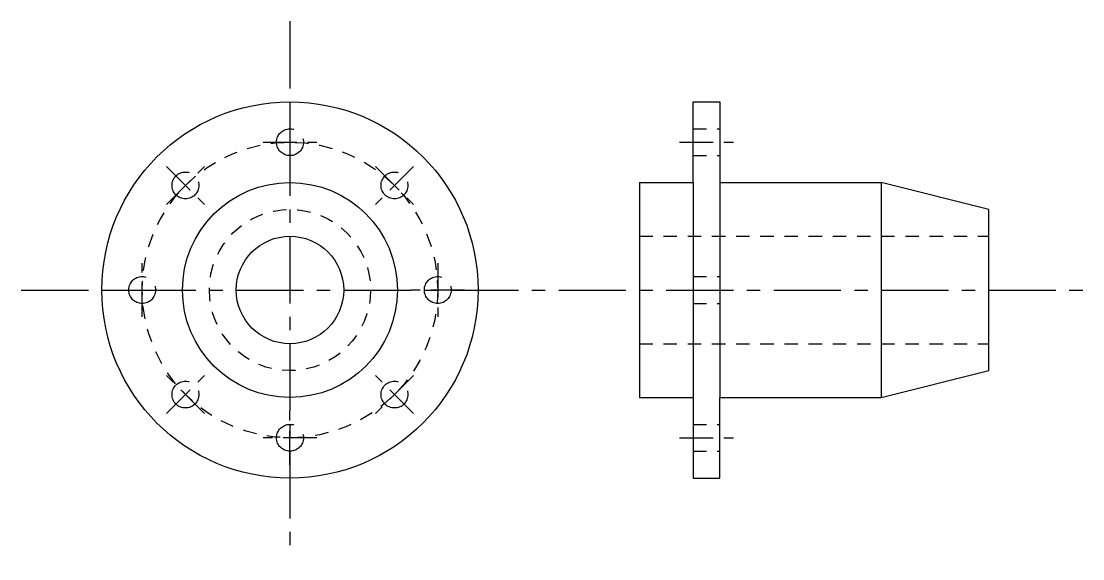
# Model space of a CAD drawing. Header units: inches. Extents: x 2.5 to 12.38, y 2.5 to 7.5.
import ezdxf

# ---------------------------------------------------------------- set-up
doc = ezdxf.new("R2010")
doc.units = ezdxf.units.IN
doc.header["$LTSCALE"] = 0.5
doc.header["$MEASUREMENT"] = 0
doc.linetypes.add('CENTER', pattern=[2, 1.25, -0.25, 0.25, -0.25])
doc.linetypes.add('HIDDEN', pattern=[0.375, 0.25, -0.125])
doc.layers.add('center', color=4, linetype='CENTER')
doc.layers.add('hidden', color=2, linetype='HIDDEN')

# ---------------------------------------------------------------- blocks, each defined once
blk = doc.blocks.new('*U13')
blk.add_circle((0, 0), 0.125)
at = {"layer": 'center', "ltscale": 0.5}
for p, q in [((0, 0.25), (0, -0.25)), ((-0.25, 0), (0.25, 0))]:
    blk.add_line(p, q, dxfattribs=at)
blk = doc.blocks.new('*U14')
at = {"layer": 'center', "color": 0, "linetype": 'ByBlock', "lineweight": -2, "transparency": 16777216}
blk.add_blockref('*U13', (5, 6.375), dxfattribs=at)
for p, rotation in [((4.0277, 5.9723), 45.00000000000001), ((5.9723, 5.9723), 314.9999999999999), ((3.625, 5), 90), ((6.375, 5), 269.9999999999999), ((4.0277, 4.0277), 135), ((5.9723, 4.0277), 225), ((5, 3.625), 180)]:
    blk.add_blockref('*U13', p, dxfattribs=dict(at, rotation=rotation))

msp = doc.modelspace()

# ---------------------------------------------------------------- linework, layer by layer
for p, q in [((8.75, 6), (8.75, 6.75)), ((8.75, 6.75), (9, 6.75)), ((9, 6.75), (9, 6)), ((8.25, 6), (8.25, 4)), ((8.25, 6), (8.75, 6)), ((8.75, 6), (8.75, 4)), ((9, 6), (10.5, 6)), ((9, 6), (9, 4)), ((11.5, 5.75), (10.5, 6)), ((10.5, 6), (10.5, 4)), ((11.5, 4.25), (11.5, 5.75)), ((10.5, 4), (11.5, 4.25)), ((8.25, 4), (8.75, 4)), ((8.75, 4), (8.75, 3.25)), ((9, 3.25), (9, 4)), ((9, 4), (10.5, 4)), ((8.75, 3.25), (9, 3.25))]:
    msp.add_line(p, q)
for radius in [1.75, 1, 0.5]:
    msp.add_circle((5, 5), radius)
at = {"layer": 'center'}
for p, q in [((5, 7.5), (5, 2.5)), ((2.5, 5), (7.5, 5)), ((7.5, 5), (12.375, 5))]:
    msp.add_line(p, q, dxfattribs=at)
at = {"layer": 'center', "ltscale": 0.5}
for p, q in [((8.625, 6.375), (9.125, 6.375)), ((8.625, 3.625), (9.125, 3.625))]:
    msp.add_line(p, q, dxfattribs=at)
at = {"layer": 'hidden'}
for p, q in [((8.75, 6.5), (9, 6.5)), ((8.75, 6.25), (9, 6.25)), ((8.25, 5.5), (11.5, 5.5)), ((8.75, 5.125), (9, 5.125)), ((8.75, 4.875), (9, 4.875)), ((8.25, 4.5), (11.5, 4.5)), ((8.75, 3.75), (9, 3.75)), ((8.75, 3.5), (9, 3.5))]:
    msp.add_line(p, q, dxfattribs=at)
for radius in [1.375, 0.75]:
    msp.add_circle((5, 5), radius, dxfattribs=at)

# ---------------------------------------------------------------- block references
at = {"layer": 'center'}
msp.add_blockref('*U14', (0, 0), dxfattribs=at)

doc.saveas('drawing.dxf')
